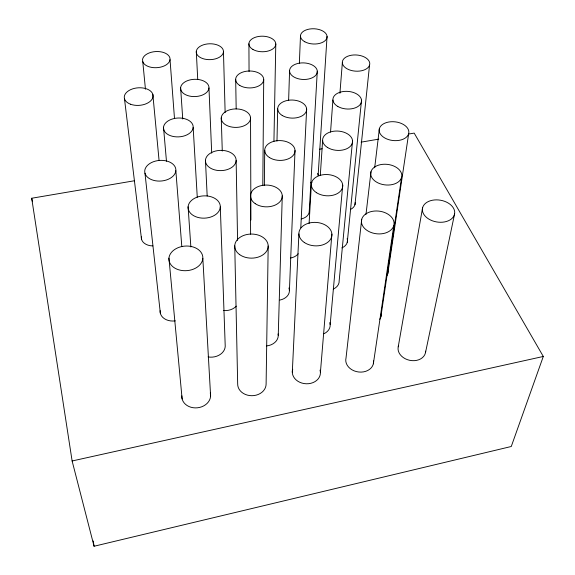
<?xml version="1.0" encoding="UTF-8"?>
<svg xmlns="http://www.w3.org/2000/svg" width="575" height="575" viewBox="0 0 575 575"><rect width="100%" height="100%" fill="white"/><g stroke="black" fill="none" stroke-linecap="round" stroke-linejoin="round"><path stroke-width="0.86" d="M262.797 185.373L263.717 79.487M264.356 185.322L264.716 150.291M268.187 246.042L266.11 384.035A14.217 11.615 -0.6 0 1 251.764 395.708A14.217 11.615 -0.6 0 1 237.676 383.92L234.751 245.863M273.93 141.349L275.792 44.002M276.985 141.026L277.696 108.883M278.25 335.333L282.26 195.931M288.621 100.575L289.57 70.998M289.419 290.54L295.025 150.485M299.359 63.157A13.872 8.287 2.1 0 1 316.954 73.356A13.872 8.287 2.1 0 1 293.998 77.036A13.872 8.287 2.1 0 1 299.359 63.157L300.473 36.211M292.301 372.241L298.907 233.896M300.79 227.786L306.655 109.085M317.292 71.207L309.271 210.946A12.104 8.417 2.4 0 1 301.357 218.938M309.098 223.423L311.334 184.956M327.06 36.419L318.126 175.425A11.672 7.82 2.7 0 0 317.623 173.398M320.304 175.317L322.618 140.523M330.546 132.106L332.903 100M339.911 93.301L342.333 62.891M320.412 372.356L331.89 234.083M330.179 324.638L342.722 185.15M352.561 140.724L339.178 280.715A12.966 9.617 4.7 0 1 333.248 289.103M347.25 242.463L361.531 100.201M354.969 204.722L369.538 65.205A13.757 8.1 4 0 0 351.533 55.207A13.757 8.1 4 0 0 347.07 68.806A13.757 8.1 4 0 0 369.538 65.205M361.718 219.269L346.028 357.93A13.987 11.062 8.8 0 0 358.771 372.011A13.987 11.062 8.8 0 0 373.556 360.92M365.98 214.439L370.983 171.745M374.684 167.763L379.399 128.534M373.355 363.81L393.832 225.393A16.387 11.392 6.8 0 0 372.111 211.377A16.387 11.392 6.8 0 0 367.281 230.589A16.387 11.392 6.8 0 0 393.832 225.393M380.88 316.818L401.602 177.323A15.611 10.328 6.4 0 0 380.823 164.587A15.611 10.328 6.4 0 0 376.359 182.009A15.611 10.328 6.4 0 0 401.602 177.323M387.802 273.535L408.667 133.637A14.907 9.408 6.1 0 0 388.743 122.015A14.907 9.408 6.1 0 0 384.61 137.885A14.907 9.408 6.1 0 0 408.667 133.637M398.231 346.797L422.546 207.963M425.514 352.561L454.588 213.943A16.301 11.033 9.5 0 0 432.328 200.258A16.301 11.033 9.5 0 0 428.706 219.018A16.301 11.033 9.5 0 0 454.588 213.943M408.868 134.011L414.187 133.105L543.303 356.464L511.268 446.495L94.063 546.25L72.119 460.978L31.697 198.246L134.399 180.758M72.119 460.978L543.303 356.464M319.448 149.241L322.101 148.788M361.064 142.154L378.767 139.136M142.657 61.554L143.815 63.523A13.793 8.079 -3.2 0 0 166.053 64.961A13.793 8.079 -3.2 0 0 162.064 52.073A13.793 8.079 -3.2 0 0 142.55 59.441L145.446 89.197M31.697 198.246L32.495 201.724M93.208 540.938L94.063 546.25M124.466 98.692L141.507 239.186M144.972 173.212L160.353 313.317M152.828 94.314L159.074 160.49M168.935 258.139L182.124 398.942M163.508 127.247L166.47 161.252M175.849 170.71A15.604 10.328 -4.3 0 1 151.692 179.716A15.604 10.328 -4.3 0 1 153.36 161.755A15.604 10.328 -4.3 0 1 175.849 170.71L181.808 246.553M170.028 59.649L174.491 118.464M188.097 206.792L190.864 246.984M180.615 87.745L182.742 119.018M193.164 127.449A14.864 9.43 -3 0 1 170.272 135.628A14.864 9.43 -3 0 1 171.551 119.262A14.864 9.43 -3 0 1 193.164 127.449L197.261 197.203M202.831 258.319A16.991 12.319 -4.2 0 1 176.762 269.093A16.991 12.319 -4.2 0 1 178.027 247.71A16.991 12.319 -4.2 0 1 202.831 258.319L210.608 395.967M196.291 51.534L197.728 79.292M205.447 160.288L207.18 195.996M208.969 87.953A14.203 8.639 -2 0 1 187.213 95.414A14.203 8.639 -2 0 1 188.169 80.435A14.203 8.639 -2 0 1 208.969 87.953L211.701 153.144M220.304 206.978A16.129 11.148 -2.6 0 1 195.708 216.696A16.129 11.148 -2.6 0 1 196.571 197.362A16.129 11.148 -2.6 0 1 220.304 206.978L225.228 346.251A13.793 10.867 -3.8 0 1 208.057 356.924M221.246 117.961L222.281 151.038M223.459 51.743A13.599 7.935 -1.3 0 1 202.738 58.578A13.599 7.935 -1.3 0 1 203.413 44.821A13.599 7.935 -1.3 0 1 223.459 51.743L225.141 112.607M235.678 79.285L236.181 108.905M236.138 160.482A15.352 10.134 -1.4 0 1 212.851 169.273A15.352 10.134 -1.4 0 1 213.375 151.721A15.352 10.134 -1.4 0 1 236.138 160.482L237.576 240.4M250.549 118.163A14.655 9.243 -0.5 0 1 228.44 126.162A14.655 9.243 -0.5 0 1 228.692 110.148A14.655 9.243 -0.5 0 1 250.549 118.163L250.908 220.017M250.463 195.744L250.614 234.183M248.917 43.793L249.054 71.494M355.178 202.58A12.017 8.244 4.7 0 1 350.455 209.472M311.973 182.462A11.672 7.82 2.7 0 1 310.572 182.85M152.857 245.913A12.528 8.848 -5.6 0 1 141.364 236.878M175.303 320.857A13.412 10.178 -5.9 0 1 160.152 310.665M347.171 238.603A12.477 8.891 4.8 0 1 341.852 247.904M298.195 253.762A12.571 9.078 2 0 1 290.641 258.01M236.289 306.144A13.218 10.012 -2.1 0 1 223.352 310.514M288.916 288.003A13.074 9.825 1.5 0 1 279.874 300.071M387.952 271.084A12.894 9.387 7.6 0 1 386.788 275.827M381.052 314.166A13.419 10.178 8.1 0 1 379.802 319.305M329.806 322.597A13.498 10.429 4.7 0 1 323.933 333.737M278.12 333.938A13.62 10.666 0.7 0 1 266.433 345.956M210.263 392.905A14.425 11.831 -6.2 0 1 197.412 407.804A14.425 11.831 -6.2 0 1 181.844 395.859M320.031 370.135A14.073 11.356 4.5 0 1 306.31 383.777A14.073 11.356 4.5 0 1 292.711 369.301M425.665 351.16A13.944 10.753 12.2 0 1 409.666 360.309A13.944 10.753 12.2 0 1 398.647 345.453M252.928 49.457A13.441 7.784 0.6 0 0 275.36 46.022A13.441 7.784 0.6 0 0 258.779 36.441A13.441 7.784 0.6 0 0 252.928 49.457M304.786 41.767A13.311 7.626 2.3 0 0 326.758 38.396A13.311 7.626 2.3 0 0 309.774 29.002A13.311 7.626 2.3 0 0 304.786 41.767M130.525 104.226A14.425 8.79 -4.2 0 0 153.029 96.6A14.425 8.79 -4.2 0 0 132.458 88.931A14.425 8.79 -4.2 0 0 130.525 104.226M239.768 85.445A14.023 8.467 0.1 0 0 263.235 81.679A14.023 8.467 0.1 0 0 246.078 71.278A14.023 8.467 0.1 0 0 239.768 85.445M282.239 115.467A14.49 9.049 1.8 0 0 306.267 111.428A14.49 9.049 1.8 0 0 288.025 100.323A14.49 9.049 1.8 0 0 282.239 115.467M337.798 106.447A14.361 8.833 3.9 0 0 361.294 102.501A14.361 8.833 3.9 0 0 342.592 91.626A14.361 8.833 3.9 0 0 337.798 106.447M269.38 157.507A15.158 9.912 1.4 0 0 294.594 153.058A15.158 9.912 1.4 0 0 275.641 140.918A15.158 9.912 1.4 0 0 269.38 157.507M327.664 147.581A15.015 9.667 3.9 0 0 352.288 143.232A15.015 9.667 3.9 0 0 332.839 131.359A15.015 9.667 3.9 0 0 327.664 147.581M255.257 203.679A15.899 10.903 0.7 0 0 281.772 198.756A15.899 10.903 0.7 0 0 262.063 185.438A15.899 10.903 0.7 0 0 255.257 203.679M316.545 192.718A15.733 10.623 3.8 0 0 342.412 187.91A15.733 10.623 3.8 0 0 322.151 174.886A15.733 10.623 3.8 0 0 316.545 192.718M239.674 254.646A16.718 12.046 -0.1 0 0 267.627 249.169A16.718 12.046 -0.1 0 0 247.106 234.471A16.718 12.046 -0.1 0 0 239.674 254.646M304.29 242.463A16.524 11.73 3.6 0 0 331.531 237.13A16.524 11.73 3.6 0 0 310.392 222.777A16.524 11.73 3.6 0 0 304.29 242.463"/></g></svg>
